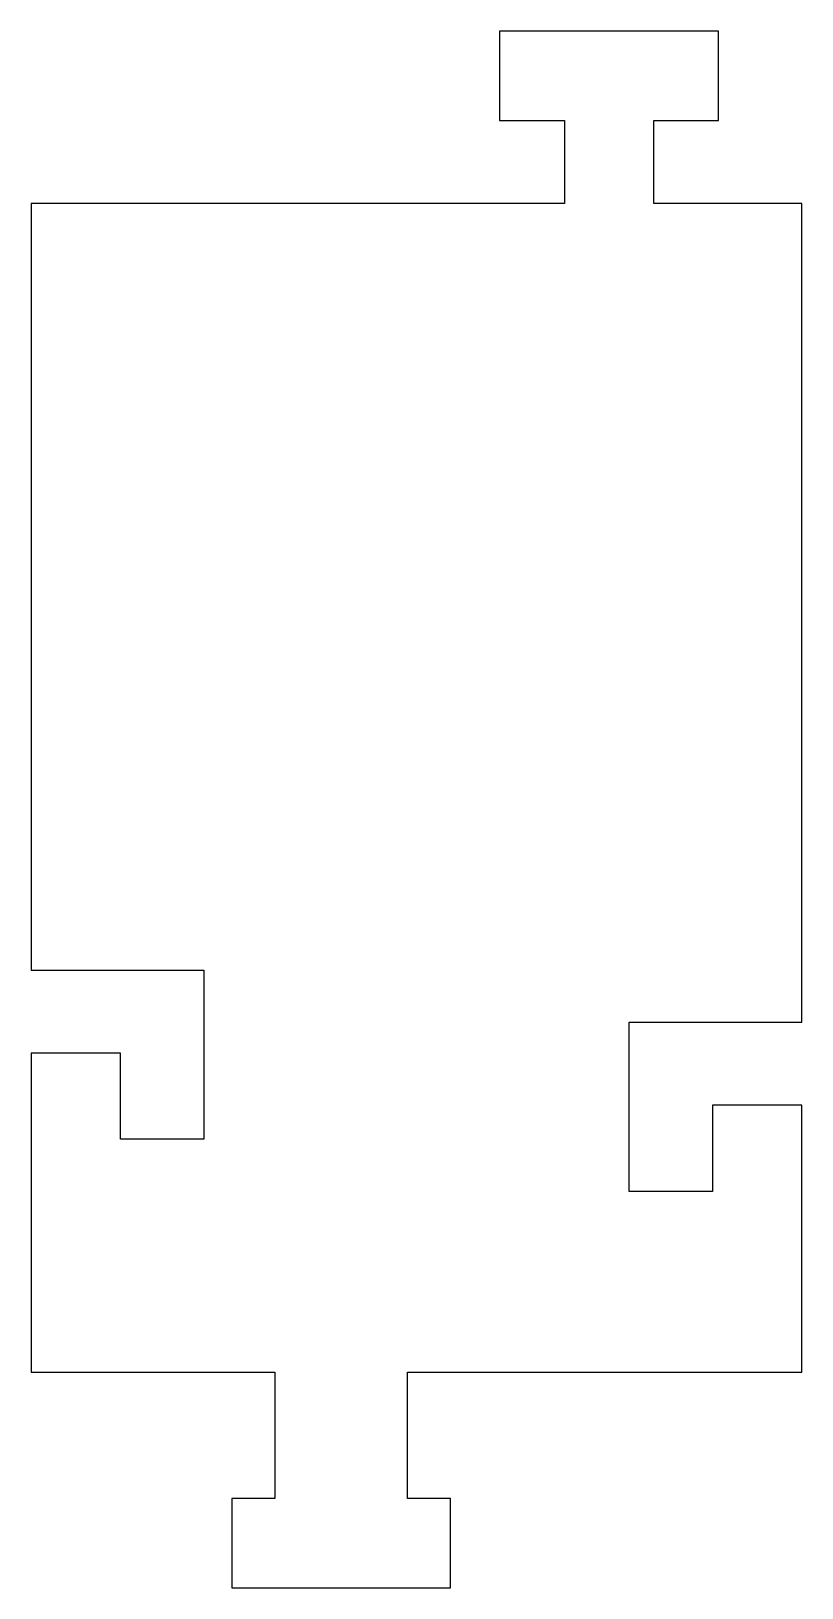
# Model space of a CAD drawing. Header units: millimetres. Extents: x -17.9 to 17.9, y -36.1 to 36.1.
import ezdxf

# ---------------------------------------------------------------- set-up
doc = ezdxf.new("R2010")
doc.units = ezdxf.units.MM
doc.layers.get('0').update_dxf_attribs({"linetype": 'CONTINUOUS'})

msp = doc.modelspace()

# ---------------------------------------------------------------- linework, layer by layer
for p, q in [((14.005, 36.099), (3.855, 36.099)), ((3.855, 36.099), (3.855, 31.949)), ((14.005, 31.949), (14.005, 36.099)), ((3.855, 31.949), (6.855, 31.949)), ((6.855, 31.949), (6.855, 28.099)), ((11.005, 28.099), (11.005, 31.949)), ((11.005, 31.949), (14.005, 31.949)), ((6.855, 28.099), (-17.868, 28.099)), ((-17.868, 28.099), (-17.868, -7.446)), ((17.868, 28.099), (11.005, 28.099)), ((17.868, -9.859), (17.868, 28.099)), ((-17.868, -7.446), (-9.868, -7.446)), ((-9.868, -7.446), (-9.868, -15.296)), ((9.868, -17.709), (9.868, -9.859)), ((9.868, -9.859), (17.868, -9.859)), ((-13.718, -11.296), (-17.868, -11.296)), ((-17.868, -11.296), (-17.868, -26.099)), ((-13.718, -15.296), (-13.718, -11.296)), ((17.868, -13.709), (13.718, -13.709)), ((13.718, -13.709), (13.718, -17.709)), ((17.868, -26.099), (17.868, -13.709)), ((-9.868, -15.296), (-13.718, -15.296)), ((13.718, -17.709), (9.868, -17.709)), ((-17.868, -26.099), (-6.569, -26.099)), ((-6.569, -26.099), (-6.569, -31.949)), ((-0.419, -26.099), (17.868, -26.099)), ((-0.419, -31.949), (-0.419, -26.099)), ((-6.569, -31.949), (-8.569, -31.949)), ((-8.569, -31.949), (-8.569, -36.099)), ((1.581, -31.949), (-0.419, -31.949)), ((1.581, -36.099), (1.581, -31.949)), ((-8.569, -36.099), (1.581, -36.099))]:
    msp.add_line(p, q)

doc.saveas('drawing.dxf')
